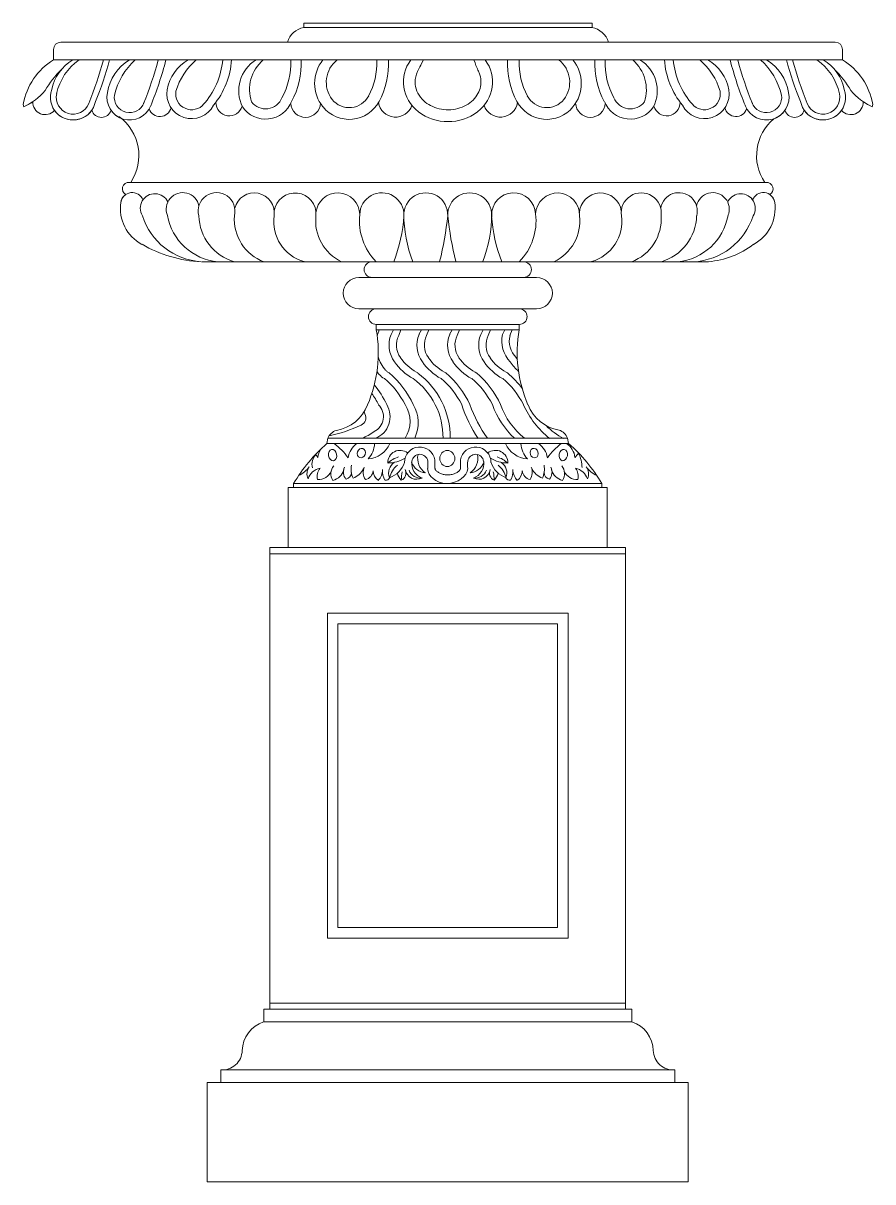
# Model space of a CAD drawing. Header units: millimetres. Extents: x -406 to 406, y 0 to 1778.
# Drawn here: x -406 to 406, y 0 to 1108 of the extents above; entities that cross this region are included whole.
import ezdxf

# ---------------------------------------------------------------- set-up
doc = ezdxf.new("R2010")
doc.units = ezdxf.units.MM
doc.layers.add('ceco.net 168', color=7, linetype='Continuous', lineweight=9)

msp = doc.modelspace()

# ---------------------------------------------------------------- linework, layer by layer
at = {"layer": 'ceco.net 168'}
for p, q in [((-125.5, 1108.3), (-137.7, 1108.3)), ((-137.7, 1104.3), (-137.7, 1108.3)), ((-137.7, 1108.3), (138.2, 1108.3)), ((-137.7, 1108.3), (-137.7, 1104.3)), ((-137.7, 1107.1), (-137.7, 1104.3)), ((-137.7, 1104.3), (138.2, 1104.3)), ((126, 1108.3), (138.2, 1108.3)), ((138.2, 1104.3), (138.2, 1108.3)), ((138.2, 1108.3), (138.2, 1104.3)), ((138.2, 1107.1), (138.2, 1104.3)), ((-369.9, 1090.1), (-137.7, 1090.1)), ((-369.9, 1090.1), (370.4, 1090.1)), ((-369.9, 1090.1), (370.4, 1090.1)), ((-369.9, 1090.1), (153.8, 1090.1)), ((-131.5, 1090.1), (147.6, 1090.1)), ((-79.8, 1090.1), (79.8, 1090.1)), ((153.8, 1090.1), (370.4, 1090.1)), ((-376.9, 1073.2), (-376.9, 1083.1)), ((-376.9, 1073.2), (-376.9, 1083.1)), ((377.4, 1073.2), (377.4, 1083.1)), ((377.4, 1073.2), (377.4, 1083.1)), ((-376.9, 1073.2), (377.4, 1073.2)), ((-405.9, 1030.5), (-405.4, 1028.4)), ((406.4, 1030.5), (405.9, 1028.4)), ((406.4, 1030.5), (405.9, 1028.4)), ((-21, 956), (-305, 956)), ((-304.4, 956), (-303.1, 956)), ((-21, 956), (21, 956)), ((21, 956), (303.1, 956)), ((304.4, 956), (303.1, 956)), ((-235.1, 880.1), (-72.5, 880.1)), ((72.5, 880.1), (-72.5, 880.1)), ((72.5, 880.1), (249.4, 880.1)), ((-85, 865.1), (-72.5, 865.1)), ((-85, 865.1), (85, 865.1)), ((72.5, 865.1), (85, 865.1)), ((-85, 835.1), (-72.5, 835.1)), ((-85, 835.1), (85, 835.1)), ((68.3, 835.1), (85, 835.1)), ((-68.3, 820.1), (68.3, 820.1)), ((-68.3, 820.1), (-68.3, 815.1)), ((-68.3, 815.1), (68.3, 815.1)), ((-54.1, 810.6), (-51.8, 815.1)), ((-46.9, 809.6), (-44.8, 815.1)), ((-27.5, 810.6), (-25.1, 815.1)), ((-20.2, 809.6), (-18.1, 815.1)), ((1.8, 810.6), (4.1, 815.1)), ((9, 809.6), (11.1, 815.1)), ((31.5, 810.6), (33.8, 815.1)), ((38.7, 809.6), (40.8, 815.1)), ((52.3, 810.6), (54.6, 815.1)), ((59.5, 809.6), (61.6, 815.1)), ((68.3, 820.1), (68.3, 815.1)), ((-57.3, 774.5), (-56.1, 773.7)), ((-29.8, 774.5), (-28.6, 773.7)), ((-3.1, 774.5), (-1.9, 773.7)), ((26.2, 774.5), (27.3, 773.7)), ((55.9, 774.5), (57, 773.7)), ((-115.5, 706.2), (-114.6, 711.2)), ((-114.6, 711.2), (-115.5, 706.2)), ((-114.6, 711.2), (0, 711.2)), ((114.6, 711.2), (0, 711.2)), ((115.5, 706.2), (114.6, 711.2)), ((114.6, 711.2), (115.5, 706.2)), ((-115.5, 706.2), (115.5, 706.2)), ((-147.4, 667.9), (147.4, 667.9)), ((-147.4, 667.9), (-147.4, 664.1)), ((147.4, 667.9), (147.4, 664.1)), ((-152.5, 606.8), (-152.5, 664.1)), ((-152.5, 664.1), (-147.5, 664.1)), ((-152.5, 606.8), (-152.5, 664.1)), ((-152.5, 664.1), (152.5, 664.1)), ((147.5, 664.1), (152.5, 664.1)), ((152.5, 606.8), (152.5, 664.1)), ((152.5, 606.8), (152.5, 664.1)), ((-170, 171), (-170, 606.8)), ((-152.5, 606.8), (-170, 606.8)), ((-170, 171), (-170, 606.8)), ((170, 606.8), (-170, 606.8)), ((170, 600.8), (-170, 600.8)), ((170, 606.8), (152.5, 606.8)), ((170, 171), (170, 606.8)), ((170, 171), (170, 606.8)), ((-115, 233.2), (-115, 543.9)), ((-115, 543.9), (115, 543.9)), ((115, 233.2), (115, 543.9)), ((-105, 243.2), (-105, 533.9)), ((-105, 533.9), (105, 533.9)), ((105, 243.2), (105, 533.9)), ((-115, 233.2), (115, 233.2)), ((-105, 243.2), (105, 243.2)), ((-170, 171), (-170, 165)), ((-170, 171), (170, 171)), ((-170, 171), (-170, 165)), ((170, 171), (170, 165)), ((170, 171), (170, 165)), ((-176, 165), (-170, 165)), ((-176, 153), (-176, 165)), ((-176, 165), (176, 165)), ((-176, 153), (-176, 165)), ((170, 165), (176, 165)), ((176, 153), (176, 165)), ((176, 153), (176, 165)), ((-176, 153), (176, 153)), ((-217.1, 95), (-217.1, 107)), ((-217.1, 107), (217.1, 107)), ((-217.1, 95), (-217.1, 107)), ((217.1, 95), (217.1, 107)), ((217.1, 95), (217.1, 107)), ((-230, 95), (-217.1, 95)), ((-230, 0), (-230, 95)), ((-230, 95), (-217.1, 95)), ((-230, 95), (230, 95)), ((-230, 0), (-230, 95)), ((-230, 95), (-217.1, 95)), ((-217.1, 95), (-203.9, 95)), ((217.1, 95), (230, 95)), ((217.1, 95), (230, 95)), ((217.1, 95), (230, 95)), ((230, 0), (230, 95)), ((230, 0), (230, 95)), ((-230, 0), (230, 0)), ((-230, 0), (230, 0))]:
    msp.add_line(p, q, dxfattribs=at)
for centre, radius, start, end in [((229.4, 1005.9), 126, 299.956, 299.956), ((-133.7, 1084.1), 20.5, 101.3146, 162.959), ((134.1, 1084.1), 20.5, 17.041, 79.5252), ((134.1, 1084.1), 20.5, 17.041, 79.5252), ((-369.9, 1083.1), 7.04, 90, 180), ((-369.9, 1083.1), 7.04, 90, 180), ((370.4, 1083.1), 7.04, 0, 90), ((370.4, 1083.1), 7.04, 0, 90), ((-345, 1020.4), 61.7, 121.0694, 170.5361), ((-345, 1020.4), 61.7, 121.0694, 170.5361), ((-297.6, 991.9), 101.7, 134.7876, 149.2198), ((-336.7, 1036.5), 42.7, 120.646, 168.8911), ((-322.1, 1029.8), 53, 124.9634, 167.9676), ((-698, 1173.4), 382.1, 338.202, 344.8094), ((-598.6, 1143.5), 284, 337.1706, 345.6624), ((-281.5, 1035.3), 44.3, 121.0882, 171.3136), ((-255.7, 1025), 64.6, 131.738, 166.961), ((-643.7, 1173.4), 380.4, 338.0918, 344.7377), ((-636.2, 1170.6), 379.5, 338.1187, 345.1279), ((-227.4, 1037.3), 41.5, 120.0494, 169.7757), ((-200.4, 1026.1), 61.9, 130.3931, 163.9347), ((-288.7, 1079.6), 73.8, 317.8232, 355.0762), ((-282.6, 1078.1), 76, 320.5339, 356.3417), ((-165.1, 1043.6), 34.7, 121.3696, 206.3222), ((-152, 1044.7), 37.5, 130.6299, 198.3149), ((-219.2, 1070.2), 69.2, 331.2843, 2.1575), ((-218.2, 1070.1), 78.1, 331.9022, 2.2674), ((-91.7, 1050.7), 35.6, 140.7661, 219.2339), ((-88.7, 1051.8), 27.4, 128.3694, 217.0032), ((-134.6, 1070.1), 66.8, 331.9022, 2.2674), ((-134.6, 1070.1), 78.1, 331.9022, 2.2674), ((135.1, 1070.1), 78.1, 177.7326, 208.0978), ((135.1, 1070.1), 66.8, 177.7326, 208.0978), ((89.2, 1051.8), 27.4, 322.9968, 51.6306), ((92.1, 1050.7), 35.6, 320.7661, 39.2339), ((218.6, 1070.1), 78.1, 177.7326, 208.0978), ((219.6, 1070.2), 69.2, 177.8425, 208.7157), ((152.4, 1044.7), 37.5, 341.6851, 49.3701), ((165.6, 1043.6), 34.7, 333.6778, 58.6304), ((283.1, 1078.1), 76, 183.6583, 219.4661), ((289.2, 1079.6), 73.8, 184.9238, 222.1768), ((200.9, 1026.1), 61.9, 16.0653, 49.6069), ((227.9, 1037.3), 41.5, 10.2243, 59.9506), ((636.7, 1170.6), 379.5, 194.8721, 201.8813), ((644.2, 1173.4), 380.4, 195.2623, 201.9082), ((256.1, 1025), 64.6, 13.039, 48.262), ((282, 1035.3), 44.3, 8.6864, 58.9118), ((599.1, 1143.5), 284, 194.3376, 202.8294), ((698.5, 1173.4), 382.1, 195.1906, 201.798), ((322.6, 1029.8), 53, 12.0324, 55.0366), ((337.2, 1036.5), 42.7, 11.1089, 59.354), ((298.1, 991.9), 101.7, 30.7802, 45.2124), ((345.5, 1020.4), 61.7, 9.4639, 58.9306), ((345.5, 1020.4), 61.7, 9.4639, 58.9306), ((-427.2, 1078), 54.2, 293.7108, 321.0586), ((-358.2, 1037.4), 21.7, 160.2683, 349.3749), ((-304.1, 1037.4), 21.7, 167.8004, 338.397), ((-244.9, 1040.7), 23.7, 170.1806, 332.5738), ((-244.9, 1040.7), 15.2, 170.1806, 320.9922), ((245.4, 1040.7), 23.7, 207.4262, 9.8194), ((245.4, 1040.7), 15.2, 219.0078, 9.8194), ((304.6, 1037.4), 21.7, 201.603, 12.1996), ((358.7, 1037.4), 21.7, 190.6251, 19.7317), ((427.7, 1078), 54.2, 218.9414, 246.2892), ((-427.2, 1078), 54.2, 293.7108, 304.2781), ((-385, 1032.5), 11.7, 176.4426, 320.1326), ((-385, 1032.5), 11.7, 176.4426, 320.1326), ((-358.2, 1037.4), 16.1, 167.4715, 338.4119), ((-304.1, 1037.4), 14.7, 171.3609, 340.2668), ((-208.9, 1032.6), 12.9, 180.8408, 342.8426), ((-174.2, 1043.2), 26.7, 214.1498, 338.5212), ((-174.2, 1043.2), 16.9, 217.2742, 338.5212), ((-135.9, 1032.4), 14.2, 183.5511, 357.0701), ((-94.2, 1048.6), 32.3, 219.2339, 331.9022), ((-94.2, 1048.6), 21.1, 219.2339, 331.9022), ((-49.9, 1035.1), 16.6, 189.1909, 341.1106), ((50.4, 1035.1), 16.6, 198.8894, 350.8091), ((94.7, 1048.6), 32.3, 208.0978, 320.7661), ((94.7, 1048.6), 21.1, 208.0978, 320.7661), ((136.4, 1032.4), 14.2, 182.9299, 356.4489), ((174.6, 1043.2), 26.7, 201.4788, 325.8502), ((174.6, 1043.2), 16.9, 201.4788, 322.7258), ((209.4, 1032.6), 12.9, 197.1574, 359.1592), ((304.6, 1037.4), 14.7, 199.7332, 8.6391), ((358.7, 1037.4), 16.1, 201.5881, 12.5285), ((385.5, 1032.5), 11.7, 219.8674, 3.5574), ((385.5, 1032.5), 11.7, 219.8674, 3.5574), ((427.7, 1078), 54.2, 235.7219, 246.2892), ((-358.2, 1037.4), 21.7, 214.8116, 325.1668), ((-331.1, 1027.9), 9.68, 197.3002, 342.3623), ((-331.1, 1027.9), 9.68, 197.3002, 342.3623), ((-304.1, 1037.4), 21.7, 215.0085, 248.1211), ((-275.1, 1029.8), 10.8, 197.8006, 347.0566), ((275.5, 1029.8), 10.8, 192.9434, 342.1994), ((304.6, 1037.4), 21.7, 289.3677, 324.9915), ((331.6, 1027.9), 9.68, 197.6377, 342.6998), ((331.6, 1027.9), 9.68, 197.6377, 342.6998), ((358.7, 1037.4), 21.7, 214.8332, 325.1884), ((-341.3, 981.6), 46, 326.2486, 54.2149), ((-341.3, 981.6), 46, 326.2486, 54.2149), ((341.3, 981.6), 46, 129.8732, 213.7514), ((-304.9, 949.8), 6.19, 84.8104, 242.2685), ((304.9, 949.8), 6.19, 297.7315, 95.1896), ((-301.7, 935.3), 11, 21.7609, 171.854), ((-301.7, 935.3), 11, 124.067, 171.854), ((-280.1, 931.3), 13.9, 25.8472, 211.2107), ((-253.4, 930.4), 15.8, 11.5905, 202.9146), ((-221, 928.6), 17.6, 345.1342, 194.8658), ((-185, 926.8), 19.2, 351.8758, 166.1504), ((-146, 925.8), 20.1, 355.0534, 172.1707), ((-105.1, 925), 21, 0.4413, 175.211), ((-63, 925), 21.1, 357.6949, 179.5756), ((-21, 925), 21, 357.6026, 182.3974), ((21, 925), 21, 357.6026, 182.3974), ((63, 925), 21, 2.3974, 182.3974), ((105, 924.9), 21, 357.8482, 177.357), ((146, 925.8), 20.1, 7.8293, 177.6849), ((185, 926.8), 19.2, 351.8758, 188.1242), ((221, 928.6), 17.6, 345.1342, 170.8596), ((253.4, 930.4), 15.8, 337.0854, 168.4095), ((280.1, 931.3), 13.9, 328.7893, 150.76), ((301.7, 935.3), 11, 8.146, 159.3726), ((301.7, 935.3), 11, 8.146, 55.933), ((-273.9, 931.2), 39.1, 171.753, 241.7589), ((-273.9, 931.2), 39.1, 171.753, 241.7589), ((273.9, 931.2), 39.1, 298.2411, 8.247), ((273.9, 931.2), 39.1, 298.2411, 8.247), ((-231.7, 943.2), 63.2, 197.5863, 266.3899), ((-214.9, 933.8), 53.9, 190.0655, 264.6521), ((-191, 925.3), 47, 181.4087, 253.9797), ((-160.2, 921.1), 43.9, 176.1047, 249.4096), ((-126.6, 918.6), 39.8, 172.0089, 254.326), ((-83.3, 919.1), 43, 173.3502, 244.9364), ((-28.4, 919.3), 56, 174.027, 224.3762), ((-184.7, 932.6), 143, 338.4446, 356.5795), ((86.2, 926.3), 128.2, 180.2032, 201.1307), ((-308.3, 955.8), 309.9, 345.8893, 354.1296), ((308.3, 955.8), 309.9, 185.8704, 194.1107), ((-86.2, 926.3), 128.2, 338.9352, 359.7968), ((184.7, 932.6), 143, 183.4205, 201.5554), ((28.4, 919.3), 56, 315.6238, 6.7509), ((83.3, 919.1), 43, 295.0636, 6.6498), ((126.6, 918.6), 39.8, 285.674, 7.9911), ((160.2, 921.1), 43.9, 290.5904, 3.8953), ((191, 925.3), 47, 286.0203, 358.5913), ((214.9, 933.8), 53.9, 275.3479, 349.9345), ((231.7, 943.2), 63.2, 272.7668, 342.4137), ((-229.2, 1006.4), 126.5, 240.0728, 267.0636), ((242.2, 962.1), 82.3, 274.9779, 307.507), ((242.2, 962.1), 82.3, 274.9779, 307.507), ((-72.5, 872.6), 7.5, 90, 270), ((-72.5, 872.6), 7.5, 90, 270), ((72.5, 872.6), 7.5, 270, 90), ((72.5, 872.6), 7.5, 270, 90), ((-85, 850.1), 15, 90, 270), ((-85, 850.1), 15, 90, 270), ((85, 850.1), 15, 270, 90), ((85, 850.1), 15, 270, 90), ((-68.3, 827.6), 7.5, 90, 270), ((-68.3, 827.6), 7.5, 90, 270), ((68.3, 827.6), 7.5, 270, 90), ((68.3, 827.6), 7.5, 270, 90), ((-192.8, 793.2), 126.4, 336.6884, 9.9611), ((-192.8, 793.2), 126.4, 336.6884, 9.9611), ((-31.4, 800.6), 37, 156.8343, 167.0228), ((-28.7, 800.4), 27.4, 158.1668, 215.814), ((-28.7, 800.4), 20.4, 153.1595, 215.814), ((-2, 800.4), 27.4, 158.1668, 215.814), ((-2, 800.4), 20.4, 153.1595, 215.814), ((27.3, 800.4), 27.4, 158.1668, 215.814), ((27.3, 800.4), 20.4, 153.1595, 215.814), ((57, 800.4), 27.4, 158.1668, 215.814), ((57, 800.4), 20.4, 153.1595, 215.814), ((80.7, 804.4), 29.1, 167.7056, 223.6878), ((80.5, 804), 21.7, 165.0174, 225.7142), ((192.8, 793.2), 126.4, 170.0389, 203.3116), ((192.8, 793.2), 126.4, 170.0389, 203.3116), ((-31.4, 800.6), 37, 198.1608, 220.8915), ((-8.5, 813.7), 44.6, 214.6982, 241.5348), ((18.2, 813.7), 44.6, 214.6982, 241.5348), ((47.4, 813.7), 44.6, 214.6982, 241.5348), ((77.1, 813.7), 44.6, 214.6982, 241.5348), ((102.1, 813.7), 44.6, 214.6982, 217.2578), ((-49.4, 785.2), 13.3, 221.7761, 233.5447), ((-8.5, 813.7), 51.6, 214.6982, 241.5348), ((18.2, 813.7), 51.6, 214.6982, 241.5348), ((47.4, 813.7), 51.6, 214.6982, 241.5348), ((77.1, 813.7), 51.6, 214.6982, 241.5348), ((102.1, 813.7), 51.6, 214.6982, 228.2269), ((-33.6, 797.8), 40.9, 213.4322, 218.5766), ((-49.3, 787.3), 22.1, 222.743, 239.1946), ((-111.8, 707.3), 79.7, 26.9581, 50.0457), ((-111.8, 707.3), 86.7, 24.6286, 50.0457), ((-74.4, 712), 69.9, 359.503, 53.715), ((-74.4, 712), 76.8, 359.4883, 53.4009), ((-57.6, 707.3), 79.7, 26.9581, 50.0457), ((-57.6, 707.3), 86.7, 24.6286, 50.0457), ((-28.3, 707.3), 79.7, 26.9581, 50.0457), ((-28.3, 707.3), 86.7, 24.6286, 50.0457), ((1.4, 707.3), 79.7, 26.9581, 50.0457), ((1.4, 707.3), 86.7, 36.2173, 50.0457), ((-137.2, 707.3), 79.7, 26.9581, 35.9275), ((-137.2, 707.3), 86.7, 24.6286, 39.4538), ((-113, 757), 38.8, 279.7778, 339.2419), ((-113, 757), 38.8, 279.7778, 339.2419), ((-77.6, 732), 16.1, 296.4231, 44.8476), ((-77.2, 731.8), 22.1, 291.2579, 31.6745), ((-65.6, 727.3), 29.6, 327.135, 32.9841), ((-63.1, 726), 34.8, 334.849, 30.0086), ((134.1, 782.2), 126.8, 197.847, 214.091), ((142.5, 786.2), 128.6, 199.39, 215.6707), ((118.7, 770.3), 80.6, 199.4857, 227.1363), ((119.2, 768.3), 73.1, 199.8044, 231.3211), ((150.7, 778.4), 85.8, 204.1299, 231.6594), ((112.6, 757), 38.4, 200.9839, 260.758), ((112.6, 757), 38.4, 200.9839, 260.758), ((-85.5, 730.7), 7.35, 290.9806, 32.1849), ((-118.7, 718.3), 42.7, 22.5269, 25.0917), ((-145.9, 858.7), 148.8, 282.5851, 295.0527), ((142.3, 771.5), 68.2, 224.8874, 242.2622), ((-102.8, 706.7), 12.6, 106.8651, 159.0965), ((-102.8, 706.7), 12.6, 106.8651, 159.0965), ((-97.1, 752.6), 44, 289.8208, 307.3609), ((102.3, 706.7), 13.1, 20.1906, 71.4092), ((102.3, 706.7), 13.1, 20.1906, 71.4092), ((-9.3, 585.4), 160.9, 131.3191, 149.146), ((-9.3, 585.4), 160.9, 131.3191, 149.146), ((-105.6, 690.7), 18.7, 147.5841, 172.9191), ((-141.8, 660.5), 56.5, 34.5886, 53.9379), ((-74.7, 689.2), 20.9, 125.6139, 170.6995), ((-92.6, 707), 22.6, 316.8081, 357.8613), ((-77.6, 715.7), 24.2, 273.4666, 336.7807), ((-45.6, 687.9), 11.8, 52.0744, 181.6091), ((-26.7, 688.3), 14.6, 8.7648, 180.841), ((26.7, 688.3), 14.6, 359.159, 171.2352), ((45.6, 687.9), 11.8, 358.3909, 127.9256), ((77.6, 715.7), 24.2, 203.2193, 266.5334), ((92.6, 707), 22.6, 182.1387, 223.1919), ((74.7, 689.2), 20.9, 9.3005, 54.3861), ((141.8, 660.5), 56.5, 126.0621, 145.4114), ((103.1, 690.7), 18.7, 7.0809, 55.7665), ((9.3, 585.4), 160.9, 30.854, 48.6809), ((9.3, 585.4), 160.9, 30.854, 48.6809), ((-115.2, 686.2), 14.6, 138.1456, 192.6986), ((-106.7, 706.7), 22.2, 208.9821, 218.1035), ((-39.9, 668.8), 25.6, 106.3285, 132.9618), ((-57.1, 717.9), 30.3, 269.5323, 302.5381), ((-44.2, 678), 12.3, 124.5098, 201.023), ((-63.7, 695.7), 23.6, 289.7771, 341.0683), ((-19.7, 687.2), 14.8, 172.587, 250.8202), ((-19.9, 693.7), 15.6, 200.3175, 264.3748), ((-26.7, 688.3), 7.63, 8.7648, 173.4261), ((-12, 692.1), 16.8, 167.3598, 235.7634), ((-43.5, 685.8), 24.6, 351.5686, 8.4314), ((-108.3, 686), 96.1, 358.2277, 2.6576), ((108.3, 686), 96.1, 177.3424, 181.7723), ((43.5, 685.8), 24.6, 171.5686, 188.4314), ((26.7, 688.3), 7.63, 6.5739, 171.2352), ((12, 692.1), 16.8, 304.2366, 12.6402), ((19.9, 693.7), 15.6, 275.6252, 339.6825), ((19.7, 687.2), 14.8, 289.1798, 7.413), ((57.1, 717.9), 30.3, 237.4619, 270.4677), ((63.7, 695.7), 23.6, 198.9317, 250.2229), ((39.9, 668.8), 25.6, 47.0382, 73.6715), ((44.2, 678), 12.3, 338.977, 55.4902), ((103.9, 711.4), 25.6, 313.9994, 325.9288), ((97.7, 682.9), 30.7, 0.4707, 27.1645), ((-153.3, 698.9), 25.7, 295.0093, 324.6428), ((-123.2, 677.3), 11.4, 143.6815, 204.7598), ((-119.2, 667.6), 15.2, 101.1104, 161.2118), ((-112.1, 674.7), 12.7, 142.2814, 192.9361), ((-123.7, 685.2), 13.4, 266.9221, 336.2713), ((-99.8, 677.3), 11.9, 140.1737, 212.403), ((-112.9, 684.6), 14, 282.6636, 345.6238), ((-88.9, 678.8), 10.8, 154.2702, 218.7072), ((-98.6, 678.5), 6.5, 282.1365, 1.4546), ((-70.3, 681.9), 22.1, 170.3711, 203.7458), ((-97.3, 690.9), 19.1, 290.7882, 331.7863), ((-67.1, 678.9), 13.7, 159.2531, 211.8116), ((-80.9, 681.2), 9.7, 283.3059, 353.2661), ((-59.6, 680.6), 11.8, 182.6173, 233.8276), ((-77.6, 681.5), 15.3, 316.7005, 359.1625), ((-43.9, 680.2), 18.5, 176.6799, 209.3313), ((-33.7, 668), 22.7, 129.6073, 165.8899), ((-34.5, 681.1), 14, 192.9831, 225.0518), ((-47.5, 678.1), 7.59, 294.2273, 24.9502), ((-14.5, 671.7), 29.9, 165.8145, 180.8651), ((-29.7, 683.1), 11.1, 189.3363, 297.5737), ((-26.1, 684.8), 11.7, 200.8851, 277.7595), ((29.7, 683.1), 11.1, 242.4263, 350.6637), ((26.1, 684.8), 11.7, 262.2405, 339.1149), ((47.5, 678.1), 7.59, 155.0498, 245.7727), ((14.5, 671.7), 29.9, 359.1349, 14.1855), ((34.5, 681.1), 14, 314.9482, 347.0169), ((33.7, 668), 22.7, 14.1101, 50.3927), ((43.9, 680.2), 18.5, 330.6687, 3.3201), ((77.6, 681.5), 15.3, 180.8375, 223.2995), ((59.6, 680.6), 11.8, 306.1724, 357.3827), ((80.9, 681.2), 9.7, 186.7339, 256.6941), ((67.1, 678.9), 13.7, 328.1884, 20.7469), ((97.3, 690.9), 19.1, 208.2137, 249.2118), ((70.3, 681.9), 22.1, 336.2542, 9.6289), ((98.6, 678.5), 6.5, 178.5454, 257.8635), ((88.9, 678.8), 10.8, 321.2928, 25.7298), ((112.9, 684.6), 14, 194.3762, 257.3364), ((99.8, 677.3), 11.9, 327.597, 39.8263), ((123.7, 685.2), 13.4, 203.7287, 273.0779), ((112.1, 674.7), 12.7, 347.0639, 37.7186), ((119.2, 667.6), 15.2, 18.7882, 78.8896), ((123.2, 677.3), 11.4, 335.2402, 36.3185), ((153.3, 698.9), 25.7, 215.3572, 244.9907), ((-59.1, 674.7), 3.65, 256.1178, 340.7963), ((59.1, 674.7), 3.65, 199.2037, 283.8822), ((-166.8, 124.8), 29.7, 108.0819, 178.6219), ((-166.8, 124.8), 29.7, 108.0819, 178.6219), ((166.8, 124.8), 29.7, 1.3781, 71.9181), ((166.8, 124.8), 29.7, 1.3781, 71.9181), ((-215.7, 126.2), 19.2, 265.8351, 357.9863), ((-215.7, 126.2), 19.2, 265.8351, 357.9863), ((215.7, 126.2), 19.2, 182.0137, 274.1649), ((215.7, 126.2), 19.2, 182.0137, 274.1649)]:
    msp.add_arc(centre, radius, start, end, dxfattribs=at)
for centre, major_axis, ratio, start_param, end_param in [((0.2, 1052.1), (42.7, 0), 0.889514, 2.552562, 6.872216), ((0, 681.6), (-19.2, 1.5), 0.714785, 0.057158, 1.575057)]:
    msp.add_ellipse(centre, major_axis=major_axis, ratio=ratio, start_param=start_param, end_param=end_param, dxfattribs=at)
for centre, major_axis, ratio in [((-110.1, 695.2), (-0.97, 5.38), 0.716301), ((-82.6, 697.1), (-1.49, -4.35), 0.834115), ((-0.4, 691.9), (0, -7.69), 0.9375)]:
    msp.add_ellipse(centre, major_axis=major_axis, ratio=ratio, dxfattribs=at)
at = {"layer": 'ceco.net 168', "extrusion": (0, 0, -1)}
for centre, major_axis, ratio in [((82.6, 697.1), (1.49, -4.35), 0.834115), ((110.5, 695.2), (0.97, 5.38), 0.716301)]:
    msp.add_ellipse(centre, major_axis=major_axis, ratio=ratio, dxfattribs=at)
msp.add_ellipse((-0.9, 681.9), major_axis=(20, 2.2), ratio=0.695122, start_param=0.134151, end_param=1.65205, dxfattribs=at)
at = {"layer": 'ceco.net 168'}
for points, knots in [([(-23.3, 1073.2), (-27.3, 1065.1), (-28.2, 1063.6), (-30.5, 1058.8), (-31.2, 1055.3), (-31.2, 1049), (-30.6, 1046.2), (-28.4, 1040.6), (-26.7, 1038), (-22.7, 1033.7), (-20.6, 1031.9), (-15.8, 1029), (-13.1, 1027.8), (-7.5, 1026.1), (-4.5, 1025.6), (1.5, 1025.3), (4.5, 1025.5), (10.3, 1026.7), (13.1, 1027.6), (18.3, 1030.1), (20.7, 1031.7), (24.7, 1035.2), (26.5, 1037.2), (29.2, 1041.4), (30.2, 1043.6), (31.5, 1048.2), (31.8, 1050.6), (31.6, 1055.6), (31, 1058.2), (29.2, 1062.8), (28.1, 1064.7), (25, 1073.2)], [5.694154, 5.694154, 5.694154, 5.694154, 5.883918, 5.883918, 6.291659, 6.291659, 6.631688, 6.631688, 6.971718, 6.971718, 7.247655, 7.247655, 7.523593, 7.523593, 7.799531, 7.799531, 8.075468, 8.075468, 8.351406, 8.351406, 8.627344, 8.627344, 8.903282, 8.903282, 9.179219, 9.179219, 9.455157, 9.455157, 9.772225, 9.772225, 10.013809, 10.013809, 10.013809, 10.013809]), ([(-12.2, 683.1), (-12.2, 682.8), (-12.2, 682.6), (-12.1, 682.1), (-12, 681.8), (-11.8, 681.2), (-11.6, 680.9), (-11, 680.2), (-10.7, 679.9), (-9.9, 679.2), (-9.4, 678.8), (-8.1, 678), (-7.1, 677.5), (-4.9, 676.8), (-3.7, 676.5), (-1.6, 676.2), (-0.8, 676.2), (0, 676.2)], [6.2534, 6.2534, 6.2534, 6.2534, 6.431385, 6.431385, 6.609369, 6.609369, 6.787354, 6.787354, 6.965338, 6.965338, 7.143323, 7.143323, 7.411939, 7.411939, 7.680554, 7.680554, 7.853981, 7.853981, 7.853981, 7.853981]), ([(12.2, 683.1), (12.2, 682.8), (12.2, 682.6), (12.1, 682.1), (12, 681.8), (11.8, 681.2), (11.6, 680.9), (11, 680.2), (10.7, 679.9), (9.9, 679.2), (9.4, 678.8), (8.1, 678), (7.1, 677.5), (4.9, 676.8), (3.7, 676.5), (1.6, 676.2), (0.8, 676.2), (0, 676.2)], [6.2534, 6.2534, 6.2534, 6.2534, 6.431385, 6.431385, 6.609369, 6.609369, 6.787354, 6.787354, 6.965338, 6.965338, 7.143323, 7.143323, 7.411939, 7.411939, 7.680554, 7.680554, 7.853981, 7.853981, 7.853981, 7.853981])]:
    msp.add_open_spline(points, degree=3, knots=knots, dxfattribs=at)

doc.saveas('drawing.dxf')
